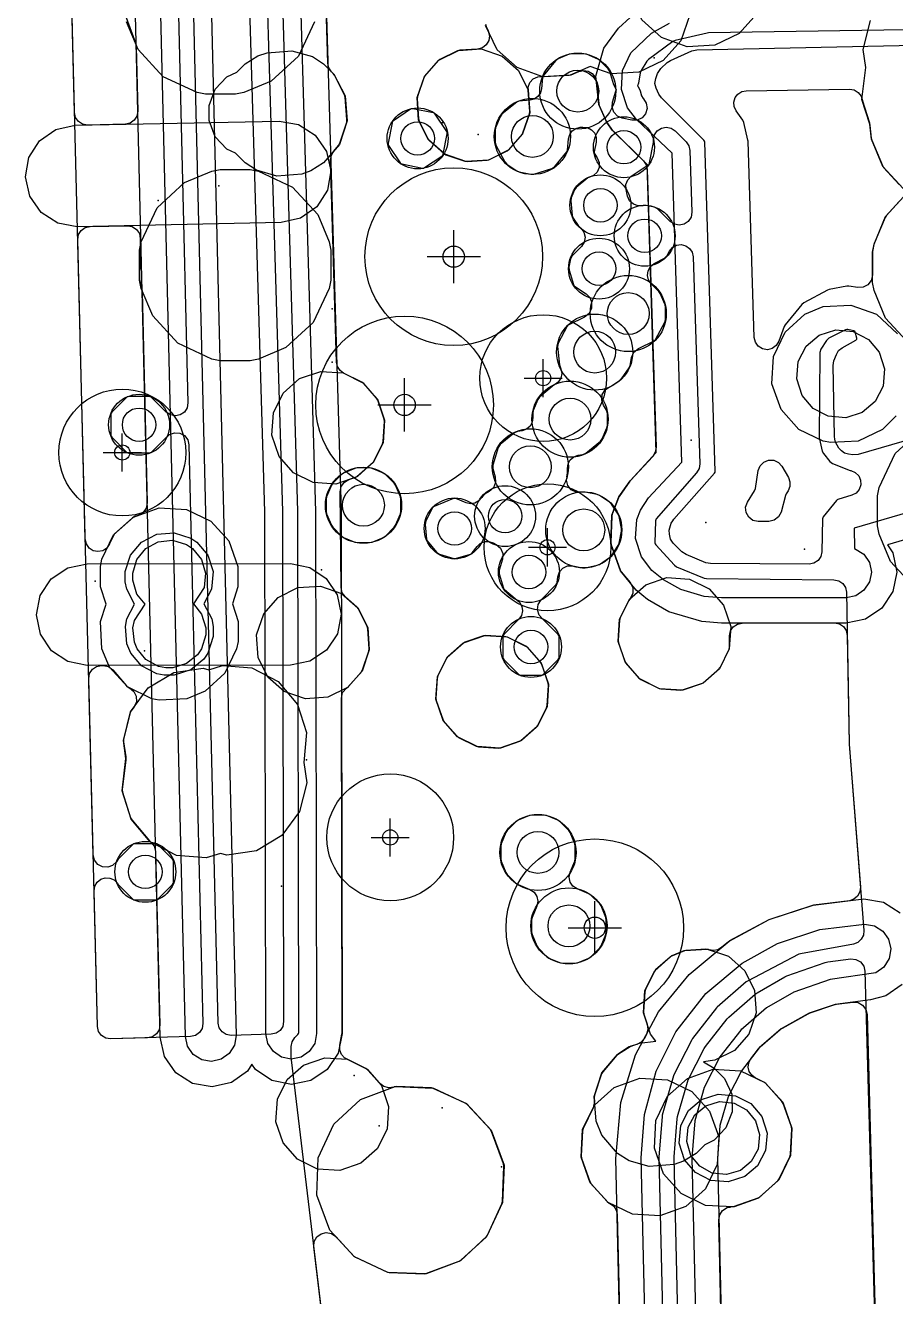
# Model space of a CAD drawing. Header units: metres. Extents: x 17722 to 17999, y 13535 to 15917.
# Drawn here: x 17815.9 to 17850.2, y 14293.2 to 14343.3 of the extents above; entities that cross this region are included whole.
import ezdxf

# ---------------------------------------------------------------- set-up
doc = ezdxf.new("R2010")
doc.units = ezdxf.units.M
for name, color, linetype in [('AI_GREENING_ALLOWED_ZONE', 4, 'Continuous'), ('AI_GREENING_EXCLUSIONS', 1, 'Continuous'), ('AI_GREENING_LAWN', 82, 'Continuous'), ('AI_GREENING_REJECTED', 6, 'Continuous'), ('AI_GREENING_SHRUBS', 92, 'Continuous'), ('AI_GREENING_TREES', 3, 'Continuous')]:
    doc.layers.add(name, color=color, linetype=linetype)

# ---------------------------------------------------------------- blocks, each defined once
blk = doc.blocks.new('AI_TREE')
for p, q in [((0, -0.3), (0, 0.3)), ((-0.3, 0), (0.3, 0))]:
    blk.add_line(p, q)
for radius in [1, 0.12]:
    blk.add_circle((0, 0), radius)
blk = doc.blocks.new('AI_SHRUB')
for radius in [1, 0.55]:
    blk.add_circle((0, 0), radius)

msp = doc.modelspace()

# ---------------------------------------------------------------- linework, layer by layer
at = {"layer": 'AI_GREENING_ALLOWED_ZONE'}
for points in [[(17819.88, 14343.744), (17820.281, 14342.634), (17820.311, 14342.477), (17820.372, 14339.944), (17820.338, 14339.751), (17820.233, 14339.586), (17820.073, 14339.474), (17819.883, 14339.432), (17818.392, 14339.4), (17818.201, 14339.434), (17818.037, 14339.538), (17817.925, 14339.698), (17817.882, 14339.888), (17817.723, 14346.223)], [(17829.032, 14280.89), (17827.311, 14295.195), (17827.311, 14295.195), (17827.33, 14295.402), (17827.431, 14295.584), (17827.598, 14295.709), (17827.801, 14295.755), (17828.005, 14295.715), (17828.175, 14295.595), (17828.876, 14294.837), (17828.953, 14294.781), (17830.186, 14294.208), (17830.28, 14294.185), (17831.661, 14294.13), (17831.757, 14294.146), (17833.04, 14294.623), (17833.122, 14294.674), (17834.099, 14295.578), (17834.155, 14295.656), (17834.727, 14296.888), (17834.75, 14296.983), (17834.805, 14298.363), (17834.79, 14298.459), (17834.312, 14299.742), (17834.262, 14299.824), (17833.357, 14300.801), (17833.28, 14300.857), (17832.047, 14301.43), (17831.953, 14301.453), (17830.573, 14301.508), (17830.476, 14301.492), (17830.459, 14301.486), (17830.262, 14301.455), (17830.068, 14301.504), (17829.909, 14301.624), (17829.44, 14302.158), (17829.364, 14302.216), (17828.628, 14302.582), (17828.629, 14302.585), (17828.523, 14302.636), (17828.397, 14302.773), (17828.33, 14302.947), (17828.331, 14303.134), (17828.417, 14303.572), (17828.422, 14303.62), (17828.397, 14316.81), (17828.448, 14317.031), (17828.593, 14317.207), (17828.676, 14317.272), (17829.177, 14317.842), (17829.226, 14317.925), (17829.479, 14318.665), (17829.492, 14318.762), (17829.44, 14319.548), (17829.414, 14319.642), (17829.071, 14320.333), (17829.012, 14320.41), (17828.56, 14320.802), (17828.434, 14320.97), (17828.387, 14321.175), (17828.353, 14324.948), (17828.394, 14325.151), (17828.514, 14325.32), (17828.691, 14325.426), (17828.964, 14325.519), (17829.047, 14325.568), (17829.617, 14326.069), (17829.676, 14326.145), (17830.019, 14326.837), (17830.045, 14326.931), (17830.097, 14327.717), (17830.084, 14327.814), (17829.831, 14328.554), (17829.782, 14328.637), (17829.281, 14329.207), (17829.205, 14329.266), (17828.487, 14329.622), (17828.344, 14329.729), (17828.247, 14329.88), (17828.21, 14330.055), (17827.974, 14338.031), (17828.003, 14338.212), (17828.094, 14338.371), (17828.285, 14338.594), (17828.333, 14338.678), (17828.607, 14339.515), (17828.618, 14339.611), (17828.548, 14340.496), (17828.521, 14340.589), (17828.121, 14341.37), (17828.075, 14341.432), (17828.008, 14341.499), (17827.903, 14341.655), (17827.862, 14341.838), (17827.81, 14343.593)], [(17834.076, 14343.376), (17834.1, 14343.282), (17834.183, 14343.108), (17834.232, 14342.92), (17834.206, 14342.728), (17834.108, 14342.561), (17833.954, 14342.443), (17833.766, 14342.392), (17833.064, 14342.346), (17832.97, 14342.32), (17832.278, 14341.977), (17832.202, 14341.918), (17831.701, 14341.348), (17831.652, 14341.265), (17831.399, 14340.525), (17831.386, 14340.428), (17831.438, 14339.642), (17831.464, 14339.548), (17831.807, 14338.856), (17831.866, 14338.78), (17832.436, 14338.279), (17832.519, 14338.23), (17833.259, 14337.977), (17833.356, 14337.964), (17834.142, 14338.016), (17834.236, 14338.042), (17834.928, 14338.385), (17835.004, 14338.444), (17835.505, 14339.014), (17835.554, 14339.097), (17835.807, 14339.837), (17835.82, 14339.934), (17835.764, 14340.77), (17835.771, 14340.77), (17835.763, 14340.885), (17835.827, 14341.071), (17835.957, 14341.218), (17836.134, 14341.303), (17836.331, 14341.314), (17836.384, 14341.306), (17837.373, 14341.36), (17837.459, 14341.381), (17837.754, 14341.51), (17837.936, 14341.552), (17838.121, 14341.523), (17838.283, 14341.429), (17838.398, 14341.282), (17838.452, 14341.103), (17838.541, 14340.246), (17838.561, 14340.17), (17838.851, 14339.526), (17838.875, 14339.484), (17839.074, 14339.203), (17839.103, 14339.17), (17840.306, 14337.983), (17840.413, 14337.828), (17840.455, 14337.643), (17840.801, 14326.7), (17840.769, 14326.508), (17840.667, 14326.343), (17839.786, 14325.397), (17839.763, 14325.369), (17839.349, 14324.767), (17839.321, 14324.714), (17839.074, 14324.06), (17839.058, 14323.983), (17839.015, 14322.948), (17839.029, 14322.855), (17839.379, 14321.868), (17839.424, 14321.79), (17839.775, 14321.377), (17839.878, 14321.177), (17839.884, 14320.952), (17839.791, 14320.748), (17839.729, 14320.668), (17839.386, 14319.976), (17839.36, 14319.882), (17839.308, 14319.096), (17839.321, 14318.999), (17839.574, 14318.259), (17839.623, 14318.176), (17840.124, 14317.606), (17840.2, 14317.547), (17840.892, 14317.204), (17840.986, 14317.178), (17841.772, 14317.126), (17841.869, 14317.139), (17842.609, 14317.392), (17842.692, 14317.441), (17843.262, 14317.942), (17843.321, 14318.018), (17843.662, 14318.704), (17843.687, 14318.81), (17843.695, 14319.274), (17843.735, 14319.463), (17843.843, 14319.622), (17844.004, 14319.728), (17844.193, 14319.766), (17847.833, 14319.779), (17848.023, 14319.742), (17848.185, 14319.636), (17848.294, 14319.477), (17848.335, 14319.288), (17848.408, 14315.014), (17848.409, 14314.998), (17848.852, 14309.369), (17848.831, 14309.181), (17848.742, 14309.014), (17848.596, 14308.892), (17848.416, 14308.833), (17847.009, 14308.657), (17846.963, 14308.646), (17845.283, 14308.096), (17845.242, 14308.079), (17843.697, 14307.244), (17843.657, 14307.217), (17843.377, 14306.986), (17843.231, 14306.901), (17843.064, 14306.871), (17842.897, 14306.898), (17842.864, 14306.909), (17842.767, 14306.922), (17841.972, 14306.869), (17841.893, 14306.85), (17841.427, 14306.656), (17841.359, 14306.613), (17840.783, 14306.106), (17840.724, 14306.03), (17840.381, 14305.338), (17840.355, 14305.244), (17840.303, 14304.458), (17840.316, 14304.361), (17840.452, 14303.962), (17840.478, 14303.76), (17840.42, 14303.564), (17840.337, 14303.409), (17840.214, 14303.259), (17840.043, 14303.167), (17839.805, 14303.094), (17839.744, 14303.067), (17839.314, 14302.795), (17839.258, 14302.747), (17838.695, 14302.089), (17838.648, 14302.005), (17838.374, 14301.168), (17838.362, 14301.071), (17838.374, 14300.925), (17838.324, 14300.665), (17837.928, 14299.858), (17837.903, 14299.762), (17837.849, 14298.779), (17837.863, 14298.682), (17838.191, 14297.761), (17838.24, 14297.679), (17838.876, 14296.973), (17838.953, 14296.915), (17838.982, 14296.901), (17839.129, 14296.793), (17839.228, 14296.64), (17839.265, 14296.462), (17839.484, 14287.07)], [(17850.382, 14336.386), (17849.873, 14335.824), (17849.828, 14335.753), (17849.4, 14334.732), (17849.386, 14334.685), (17849.331, 14334.411), (17849.326, 14334.362), (17849.326, 14333.487), (17849.28, 14333.277), (17849.151, 14333.107), (17848.962, 14333.006), (17848.748, 14332.993), (17848.398, 14333.048), (17848.313, 14333.046), (17847.624, 14332.916), (17847.552, 14332.89), (17846.62, 14332.387), (17846.547, 14332.327), (17845.886, 14331.53), (17845.843, 14331.455), (17845.638, 14330.878), (17845.537, 14330.71), (17845.379, 14330.593), (17845.188, 14330.546), (17844.994, 14330.576), (17844.826, 14330.679), (17844.712, 14330.838), (17844.667, 14331.03), (17844.424, 14338.757), (17844.418, 14338.806), (17844.255, 14339.505), (17844.216, 14339.592), (17843.953, 14339.962), (17843.953, 14339.962), (17843.877, 14340.126), (17843.864, 14340.305), (17843.915, 14340.478), (17844.024, 14340.621), (17844.176, 14340.717), (17844.353, 14340.752), (17848.424, 14340.814), (17848.607, 14340.783), (17848.766, 14340.687), (17848.879, 14340.539), (17848.93, 14340.361), (17848.931, 14340.35), (17849.206, 14339.482), (17849.226, 14339.386), (17849.282, 14338.878), (17849.3, 14338.809), (17849.723, 14337.799), (17849.769, 14337.727), (17850.38, 14337.06)], [(17843.354, 14292.691), (17843.271, 14296.258), (17843.308, 14296.459), (17843.423, 14296.628), (17843.596, 14296.738), (17843.739, 14296.76), (17843.739, 14296.76), (17843.739, 14296.762), (17843.885, 14296.783), (17844.806, 14297.111), (17844.888, 14297.16), (17845.594, 14297.796), (17845.652, 14297.873), (17846.072, 14298.745), (17846.096, 14298.839), (17846.15, 14299.823), (17846.136, 14299.92), (17845.808, 14300.841), (17845.759, 14300.923), (17845.123, 14301.629), (17845.046, 14301.687), (17844.711, 14301.848), (17844.568, 14301.952), (17844.47, 14302.1), (17844.429, 14302.273), (17844.452, 14302.449), (17844.534, 14302.606), (17844.839, 14302.998), (17844.906, 14303.068), (17845.696, 14303.754), (17845.781, 14303.814), (17846.788, 14304.374), (17846.872, 14304.411), (17847.811, 14304.728), (17847.907, 14304.75), (17848.552, 14304.832), (17848.759, 14304.815), (17848.941, 14304.716), (17849.067, 14304.551), (17849.115, 14304.35), (17849.463, 14291.45)]]:
    msp.add_lwpolyline(points, dxfattribs=at)
for points in [[(17818.008, 14334.891), (17818.041, 14335.083), (17818.146, 14335.249), (17818.306, 14335.361), (17818.497, 14335.403), (17819.962, 14335.433), (17820.158, 14335.397), (17820.325, 14335.287), (17820.435, 14335.121), (17820.472, 14334.925), (17820.446, 14333.317), (17820.453, 14333.254), (17820.529, 14332.938), (17820.543, 14332.832), (17820.744, 14324.509), (17820.706, 14324.306), (17820.589, 14324.135), (17820.412, 14324.026), (17820.245, 14323.967), (17820.163, 14323.918), (17819.46, 14323.285), (17819.399, 14323.2), (17819.263, 14322.889), (17819.154, 14322.731), (17818.993, 14322.625), (17818.805, 14322.589), (17818.616, 14322.625), (17818.456, 14322.731), (17818.346, 14322.889), (17818.305, 14323.076), (17818.008, 14334.891)], [(17844.829, 14325.781), (17844.902, 14325.97), (17845.044, 14326.115), (17845.232, 14326.191), (17845.434, 14326.186), (17845.618, 14326.102), (17845.754, 14325.951), (17846.016, 14325.503), (17846.077, 14325.333), (17846.074, 14325.153), (17846.008, 14324.985), (17845.931, 14324.862), (17845.901, 14324.795), (17845.725, 14324.144), (17845.626, 14323.954), (17845.456, 14323.822), (17845.246, 14323.775), (17844.827, 14323.772), (17844.619, 14323.815), (17844.449, 14323.941), (17844.345, 14324.125), (17844.327, 14324.336), (17844.398, 14324.536), (17844.678, 14324.985), (17844.712, 14325.075), (17844.829, 14325.781)], [(17833.709, 14314.926), (17833.803, 14314.9), (17834.589, 14314.848), (17834.686, 14314.861), (17835.426, 14315.114), (17835.509, 14315.163), (17836.079, 14315.664), (17836.138, 14315.74), (17836.481, 14316.432), (17836.507, 14316.526), (17836.559, 14317.312), (17836.546, 14317.409), (17836.293, 14318.149), (17836.244, 14318.232), (17835.743, 14318.802), (17835.667, 14318.861), (17834.975, 14319.204), (17834.881, 14319.23), (17834.095, 14319.282), (17833.998, 14319.269), (17833.258, 14319.016), (17833.175, 14318.967), (17832.605, 14318.466), (17832.546, 14318.39), (17832.203, 14317.698), (17832.177, 14317.604), (17832.125, 14316.818), (17832.138, 14316.721), (17832.391, 14315.981), (17832.44, 14315.898), (17832.941, 14315.328), (17833.017, 14315.269), (17833.709, 14314.926)], [(17819.302, 14303.384), (17819.109, 14303.417), (17818.944, 14303.521), (17818.831, 14303.681), (17818.788, 14303.872), (17818.443, 14317.59), (17818.477, 14317.785), (17818.584, 14317.951), (17818.748, 14318.063), (17818.942, 14318.103), (17819.007, 14318.103), (17819.216, 14318.057), (17819.387, 14317.929), (17819.933, 14317.295), (17820.013, 14317.233), (17820.047, 14317.217), (17820.218, 14317.081), (17820.315, 14316.886), (17820.32, 14316.668), (17820.231, 14316.468), (17820.119, 14316.317), (17820.078, 14316.23), (17819.817, 14315.19), (17819.812, 14315.094), (17819.899, 14314.504), (17819.901, 14314.37), (17819.761, 14313.22), (17819.77, 14313.115), (17820.093, 14312.097), (17820.139, 14312.013), (17820.83, 14311.192), (17820.889, 14311.145), (17821.024, 14310.977), (17821.076, 14310.767), (17821.243, 14303.939), (17821.21, 14303.747), (17821.106, 14303.583), (17820.947, 14303.47), (17820.757, 14303.427), (17819.302, 14303.384)]]:
    msp.add_lwpolyline(points, close=True, dxfattribs=at)
at = {"layer": 'AI_GREENING_EXCLUSIONS'}
for points in [[(17826.302, 14394.679), (17828.383, 14324.175), (17828.422, 14303.596), (17828.271, 14302.83), (17827.839, 14302.18), (17827.191, 14301.746), (17826.426, 14301.592), (17825.66, 14301.743), (17825.01, 14302.175), (17824.869, 14302.386), (17824.7, 14302.12), (17824.062, 14301.671), (17823.3, 14301.5), (17822.532, 14301.634), (17821.872, 14302.052), (17821.423, 14302.69), (17821.253, 14303.451), (17820.149, 14349.192)], [(17825.302, 14394.64), (17827.383, 14324.174), (17827.422, 14303.594), (17827.347, 14303.211), (17827.13, 14302.886), (17826.806, 14302.669), (17826.424, 14302.592), (17826.041, 14302.667), (17825.716, 14302.883), (17825.499, 14303.207), (17825.422, 14303.59), (17825.383, 14324.156), (17824.627, 14349.301)], [(17823.15, 14349.164), (17824.252, 14303.524), (17824.185, 14303.139), (17823.976, 14302.81), (17823.657, 14302.585), (17823.276, 14302.5), (17822.892, 14302.567), (17822.562, 14302.776), (17822.338, 14303.095), (17822.252, 14303.475), (17821.148, 14349.216)], [(17842.136, 14343.736), (17841.775, 14342.722), (17841.074, 14341.944), (17840.114, 14341.481), (17839.03, 14341.422), (17838.201, 14341.706), (17837.418, 14341.362), (17836.334, 14341.304), (17835.32, 14341.665), (17834.541, 14342.366), (17834.078, 14343.326)], [(17855.913, 14324.619), (17849.916, 14322.861), (17850.13, 14322.542), (17850.284, 14321.777), (17850.133, 14321.011), (17849.701, 14320.362), (17849.053, 14319.927), (17848.287, 14319.773), (17843.382, 14319.764), (17842.603, 14319.829), (17841.305, 14320.218), (17840.466, 14320.703), (17840.009, 14321.072), (17839.394, 14321.825), (17839.013, 14322.9), (17839.06, 14324.023), (17839.332, 14324.742), (17839.774, 14325.384), (17840.807, 14326.494), (17840.449, 14337.843), (17839.087, 14339.185), (17838.861, 14339.504), (17838.545, 14340.207), (17838.429, 14341.326), (17838.745, 14342.425), (17839.323, 14343.222), (17839.782, 14343.637)], [(17827.338, 14343.462), (17826.708, 14342.116), (17825.634, 14341.128), (17824.55, 14340.675), (17824.228, 14340.609), (17823.041, 14340.609), (17822.718, 14340.675), (17821.371, 14341.305), (17820.384, 14342.379), (17819.93, 14343.462)], [(17855.807, 14325.618), (17848.613, 14323.51), (17848.615, 14322.708), (17848.989, 14322.482), (17849.207, 14322.157), (17849.284, 14321.775), (17849.208, 14321.392), (17848.992, 14321.067), (17848.668, 14320.85), (17848.286, 14320.773), (17843.38, 14320.764), (17842.699, 14320.825), (17841.771, 14321.102), (17841.094, 14321.481), (17840.638, 14321.85), (17840.221, 14322.387), (17839.991, 14323.109), (17840.046, 14323.856), (17840.182, 14324.216), (17840.505, 14324.702), (17841.82, 14326.114), (17841.435, 14338.286), (17840.031, 14339.616), (17839.677, 14340.082), (17839.433, 14340.801), (17839.474, 14341.551), (17839.804, 14342.249), (17840.618, 14343.015), (17841.332, 14343.409)], [(17850.832, 14330.72), (17849.844, 14331.794), (17849.391, 14332.877), (17849.326, 14333.2), (17849.326, 14334.387), (17849.391, 14334.709), (17849.844, 14335.793), (17850.689, 14336.723), (17849.739, 14337.759), (17849.286, 14338.842), (17849.221, 14339.435), (17849.221, 14339.435), (17848.915, 14340.401), (17849.069, 14341.672), (17848.965, 14342.377), (17849.25, 14343.513)], [(17850.266, 14327.945), (17849.725, 14327.404), (17848.765, 14326.941), (17847.681, 14326.883), (17847.389, 14326.941), (17846.429, 14327.404), (17845.728, 14328.183), (17845.367, 14329.197), (17845.425, 14330.281), (17845.888, 14331.241), (17846.667, 14331.942), (17847.389, 14332.245), (17848.473, 14332.303), (17849.487, 14331.942), (17850.317, 14331.165)], [(17851.031, 14321.121), (17850.043, 14322.195), (17849.59, 14323.278), (17849.525, 14323.601), (17849.525, 14324.788), (17849.59, 14325.11), (17850.22, 14326.457), (17851.294, 14327.445)], [(17840.258, 14253.925), (17839.213, 14298.675), (17839.413, 14300.88), (17839.985, 14302.752), (17840.894, 14304.449), (17842.101, 14305.93), (17843.676, 14307.232), (17845.262, 14308.089), (17846.986, 14308.654), (17848.993, 14308.906), (17849.762, 14308.774), (17850.422, 14308.358)], [(17841.257, 14253.949), (17840.213, 14298.698), (17840.34, 14300.41), (17840.804, 14302.115), (17841.578, 14303.67), (17842.757, 14305.175), (17844.186, 14306.372), (17845.584, 14307.142), (17847.258, 14307.691), (17849.02, 14307.906), (17849.404, 14307.84), (17849.734, 14307.632), (17849.96, 14307.314), (17850.046, 14306.933), (17849.98, 14306.549), (17849.772, 14306.219), (17849.454, 14305.993), (17847.657, 14305.726), (17846.229, 14305.228), (17845.152, 14304.607), (17844.141, 14303.728), (17843.315, 14302.674), (17842.701, 14301.474), (17842.326, 14300.156), (17842.214, 14298.695), (17843.256, 14254.045)], [(17850.498, 14305.531), (17849.861, 14305.08), (17849.248, 14304.921), (17847.858, 14304.743), (17846.829, 14304.397), (17845.735, 14303.788), (17844.869, 14303.036), (17844.161, 14302.133), (17843.636, 14301.106), (17843.316, 14299.979), (17843.215, 14298.668), (17844.254, 14254.119)]]:
    msp.add_lwpolyline(points, dxfattribs=at)
for points in [[(17842.821, 14347.905), (17843.835, 14347.544), (17844.614, 14346.843), (17845.077, 14345.883), (17845.135, 14344.799), (17844.774, 14343.785), (17844.073, 14343.006), (17843.113, 14342.543), (17842.029, 14342.485), (17841.015, 14342.846), (17840.236, 14343.547), (17839.773, 14344.507), (17839.715, 14345.591), (17840.076, 14346.605), (17840.777, 14347.384), (17841.737, 14347.847), (17842.821, 14347.905)], [(17825.105, 14342.123), (17825.466, 14342.25), (17826.449, 14342.329), (17827.253, 14342.097), (17827.698, 14341.81), (17828.103, 14341.404), (17828.544, 14340.545), (17828.622, 14339.562), (17828.317, 14338.631), (17827.698, 14337.908), (17827.199, 14337.594), (17826.838, 14337.467), (17825.855, 14337.388), (17825.051, 14337.62), (17824.606, 14337.908), (17824.221, 14338.293), (17823.887, 14338.453), (17823.428, 14338.938), (17823.182, 14339.577), (17823.182, 14340.171), (17823.428, 14340.81), (17823.887, 14341.294), (17824.273, 14341.476), (17824.606, 14341.81), (17825.105, 14342.123)], [(17834.733, 14342.116), (17835.377, 14341.55), (17835.764, 14340.77), (17835.823, 14339.884), (17835.538, 14339.051), (17834.972, 14338.407), (17834.192, 14338.02), (17833.306, 14337.961), (17832.473, 14338.246), (17831.829, 14338.812), (17831.442, 14339.592), (17831.383, 14340.478), (17831.668, 14341.311), (17832.234, 14341.955), (17833.014, 14342.342), (17833.9, 14342.401), (17834.733, 14342.116)], [(17817.904, 14339.392), (17825.94, 14339.555), (17826.709, 14339.418), (17827.366, 14338.998), (17827.813, 14338.358), (17827.981, 14337.596), (17827.844, 14336.828), (17827.424, 14336.17), (17826.784, 14335.724), (17826.022, 14335.556), (17817.985, 14335.393), (17817.217, 14335.529), (17816.56, 14335.95), (17816.113, 14336.59), (17815.945, 14337.352), (17816.082, 14338.12), (17816.502, 14338.777), (17817.142, 14339.224), (17817.904, 14339.392)], [(17824.808, 14337.648), (17825.13, 14337.583), (17826.477, 14336.952), (17827.465, 14335.878), (17827.918, 14334.795), (17827.983, 14334.472), (17827.983, 14333.285), (17827.918, 14332.962), (17827.287, 14331.616), (17826.214, 14330.628), (17825.13, 14330.175), (17824.808, 14330.11), (17823.62, 14330.11), (17823.298, 14330.175), (17821.951, 14330.805), (17820.963, 14331.879), (17820.51, 14332.962), (17820.445, 14333.285), (17820.445, 14334.472), (17820.51, 14334.795), (17821.141, 14336.141), (17822.215, 14337.129), (17823.298, 14337.583), (17823.62, 14337.648), (17824.808, 14337.648)], [(17846.718, 14330.682), (17847.226, 14331.113), (17847.879, 14331.323), (17848.567, 14331.264), (17849.166, 14330.952), (17849.597, 14330.444), (17849.807, 14329.791), (17849.748, 14329.103), (17849.436, 14328.504), (17848.928, 14328.073), (17848.275, 14327.863), (17847.587, 14327.922), (17846.988, 14328.234), (17846.557, 14328.742), (17846.347, 14329.395), (17846.406, 14330.083), (17846.718, 14330.682)], [(17829.249, 14329.244), (17829.815, 14328.6), (17830.1, 14327.767), (17830.041, 14326.881), (17829.654, 14326.101), (17829.01, 14325.535), (17828.177, 14325.25), (17827.291, 14325.309), (17826.511, 14325.696), (17825.945, 14326.34), (17825.66, 14327.173), (17825.719, 14328.059), (17826.106, 14328.839), (17826.75, 14329.405), (17827.583, 14329.69), (17828.469, 14329.631), (17829.249, 14329.244)], [(17818.957, 14322.289), (17819.42, 14323.249), (17820.199, 14323.95), (17821.213, 14324.311), (17822.297, 14324.253), (17823.257, 14323.79), (17823.958, 14323.011), (17824.319, 14321.997), (17824.319, 14321.205), (17824.1, 14320.53), (17824.325, 14319.84), (17824.325, 14319.048), (17824.266, 14318.756), (17823.803, 14317.796), (17823.025, 14317.095), (17822.303, 14316.793), (17821.219, 14316.734), (17820.927, 14316.793), (17819.966, 14317.256), (17819.265, 14318.034), (17818.963, 14318.756), (17818.904, 14319.84), (17819.124, 14320.516), (17818.899, 14321.205), (17818.899, 14321.997), (17818.957, 14322.289)], [(17819.879, 14321.799), (17820.089, 14322.452), (17820.52, 14322.96), (17821.119, 14323.272), (17821.807, 14323.331), (17822.46, 14323.121), (17822.698, 14322.96), (17823.129, 14322.452), (17823.339, 14321.799), (17823.28, 14321.111), (17822.979, 14320.527), (17823.286, 14319.934), (17823.345, 14319.642), (17823.345, 14319.246), (17823.135, 14318.593), (17822.974, 14318.355), (17822.466, 14317.924), (17821.813, 14317.714), (17821.417, 14317.714), (17821.125, 14317.773), (17820.525, 14318.085), (17820.095, 14318.593), (17819.944, 14318.954), (17819.885, 14319.642), (17819.944, 14319.934), (17820.245, 14320.518), (17819.938, 14321.111), (17819.879, 14321.403), (17819.879, 14321.799)], [(17820.173, 14321.74), (17820.338, 14322.284), (17820.687, 14322.712), (17821.179, 14322.978), (17821.748, 14323.037), (17822.292, 14322.872), (17822.531, 14322.712), (17822.88, 14322.284), (17823.045, 14321.74), (17822.986, 14321.171), (17822.566, 14320.525), (17822.886, 14320.127), (17823.051, 14319.583), (17823.051, 14319.306), (17822.886, 14318.761), (17822.726, 14318.522), (17822.298, 14318.173), (17821.753, 14318.008), (17821.476, 14318.008), (17821.184, 14318.067), (17820.693, 14318.333), (17820.343, 14318.761), (17820.238, 14319.014), (17820.179, 14319.583), (17820.238, 14319.875), (17820.658, 14320.52), (17820.338, 14320.918), (17820.173, 14321.462), (17820.173, 14321.74)], [(17826.387, 14322.117), (17827.153, 14321.966), (17827.803, 14321.533), (17828.237, 14320.885), (17828.391, 14320.12), (17828.24, 14319.355), (17827.808, 14318.705), (17827.16, 14318.27), (17826.395, 14318.117), (17818.383, 14318.102), (17817.618, 14318.252), (17816.968, 14318.685), (17816.533, 14319.333), (17816.38, 14320.098), (17816.53, 14320.864), (17816.963, 14321.513), (17817.611, 14321.948), (17818.376, 14322.102), (17826.387, 14322.117)], [(17842.894, 14321.117), (17843.46, 14320.473), (17843.745, 14319.64), (17843.686, 14318.754), (17843.299, 14317.974), (17842.655, 14317.408), (17841.822, 14317.123), (17840.936, 14317.182), (17840.156, 14317.569), (17839.59, 14318.213), (17839.305, 14319.046), (17839.364, 14319.932), (17839.751, 14320.712), (17840.395, 14321.278), (17841.228, 14321.563), (17842.114, 14321.504), (17842.894, 14321.117)], [(17828.405, 14320.944), (17829.049, 14320.378), (17829.436, 14319.598), (17829.495, 14318.712), (17829.21, 14317.879), (17828.644, 14317.235), (17827.864, 14316.848), (17826.978, 14316.789), (17826.145, 14317.074), (17825.501, 14317.64), (17825.114, 14318.42), (17825.055, 14319.306), (17825.34, 14320.139), (17825.906, 14320.783), (17826.686, 14321.17), (17827.572, 14321.229), (17828.405, 14320.944)], [(17835.711, 14318.839), (17836.277, 14318.195), (17836.562, 14317.362), (17836.503, 14316.476), (17836.116, 14315.696), (17835.472, 14315.13), (17834.639, 14314.845), (17833.753, 14314.904), (17832.973, 14315.291), (17832.407, 14315.935), (17832.122, 14316.768), (17832.181, 14317.654), (17832.568, 14318.434), (17833.212, 14319), (17834.045, 14319.285), (17834.931, 14319.226), (17835.711, 14318.839)], [(17826.051, 14311.403), (17825.046, 14310.802), (17823.888, 14310.631), (17823.633, 14310.695), (17823.067, 14310.515), (17821.9, 14310.616), (17820.861, 14311.155), (17820.108, 14312.05), (17819.754, 14313.166), (17819.909, 14314.437), (17819.805, 14315.143), (17820.09, 14316.278), (17820.788, 14317.218), (17821.792, 14317.819), (17822.95, 14317.99), (17823.169, 14317.935), (17823.707, 14318.105), (17824.873, 14318.005), (17825.912, 14317.466), (17826.666, 14316.57), (17827.019, 14315.454), (17826.915, 14314.281), (17827.034, 14313.478), (17826.749, 14312.343), (17826.051, 14311.403)], [(17839.283, 14302.775), (17839.773, 14303.085), (17840.142, 14303.216), (17840.788, 14303.294), (17840.585, 14303.575), (17840.3, 14304.408), (17840.359, 14305.294), (17840.746, 14306.074), (17841.39, 14306.64), (17841.931, 14306.866), (17842.817, 14306.925), (17843.65, 14306.64), (17844.294, 14306.074), (17844.681, 14305.294), (17844.74, 14304.408), (17844.455, 14303.575), (17843.889, 14302.931), (17843.109, 14302.544), (17842.664, 14302.485), (17843.094, 14302.235), (17843.499, 14301.829), (17843.779, 14301.208), (17843.799, 14300.517), (17843.552, 14299.878), (17843.094, 14299.394), (17842.716, 14299.215), (17842.374, 14298.873), (17841.884, 14298.564), (17841.514, 14298.432), (17840.532, 14298.354), (17839.736, 14298.581), (17839.283, 14298.873), (17838.663, 14299.596), (17838.437, 14300.138), (17838.358, 14301.121), (17838.663, 14302.052), (17839.283, 14302.775)], [(17829.974, 14301.551), (17830.259, 14300.717), (17830.2, 14299.832), (17829.813, 14299.051), (17829.169, 14298.486), (17828.336, 14298.2), (17827.45, 14298.259), (17826.67, 14298.646), (17826.104, 14299.29), (17825.818, 14300.123), (17825.877, 14301.009), (17826.265, 14301.789), (17826.908, 14302.355), (17827.742, 14302.641), (17828.628, 14302.582), (17829.408, 14302.194), (17829.974, 14301.551)], [(17844.13, 14302.129), (17845.09, 14301.666), (17845.791, 14300.887), (17846.152, 14299.873), (17846.094, 14298.789), (17845.631, 14297.829), (17844.852, 14297.128), (17843.838, 14296.767), (17842.754, 14296.825), (17841.794, 14297.288), (17841.093, 14298.067), (17840.732, 14299.081), (17840.79, 14300.165), (17841.253, 14301.125), (17842.032, 14301.826), (17843.046, 14302.187), (17844.13, 14302.129)], [(17834.807, 14298.413), (17834.748, 14296.933), (17834.134, 14295.612), (17833.086, 14294.64), (17831.71, 14294.128), (17830.231, 14294.187), (17828.909, 14294.801), (17827.938, 14295.85), (17827.426, 14297.225), (17827.485, 14298.705), (17828.099, 14300.026), (17829.148, 14300.998), (17830.523, 14301.51), (17832.002, 14301.451), (17833.324, 14300.837), (17834.295, 14299.788), (17834.807, 14298.413)], [(17839.147, 14301.474), (17840.161, 14301.835), (17841.245, 14301.777), (17842.205, 14301.314), (17842.906, 14300.535), (17843.267, 14299.521), (17843.209, 14298.437), (17842.746, 14297.477), (17841.967, 14296.776), (17840.953, 14296.415), (17839.869, 14296.473), (17838.909, 14296.936), (17838.208, 14297.715), (17837.847, 14298.729), (17837.905, 14299.813), (17838.368, 14300.773), (17839.147, 14301.474)], [(17844.531, 14300.836), (17844.962, 14300.328), (17845.172, 14299.675), (17845.113, 14298.987), (17844.801, 14298.388), (17844.293, 14297.957), (17843.64, 14297.747), (17842.952, 14297.806), (17842.353, 14298.118), (17841.922, 14298.626), (17841.712, 14299.279), (17841.771, 14299.967), (17842.083, 14300.566), (17842.591, 14300.997), (17843.244, 14301.207), (17843.932, 14301.148), (17844.531, 14300.836)], [(17844.364, 14300.588), (17844.713, 14300.16), (17844.878, 14299.616), (17844.819, 14299.047), (17844.553, 14298.555), (17844.125, 14298.206), (17843.581, 14298.041), (17843.012, 14298.1), (17842.52, 14298.366), (17842.171, 14298.794), (17842.006, 14299.338), (17842.065, 14299.907), (17842.331, 14300.399), (17842.759, 14300.748), (17843.303, 14300.913), (17843.872, 14300.854), (17844.364, 14300.588)]]:
    msp.add_lwpolyline(points, close=True, dxfattribs=at)
at = {"layer": 'AI_GREENING_LAWN'}
for points in [[(17830.534, 14268.403), (17826.425, 14302.565), (17826.421, 14302.625), (17826.422, 14303.085), (17826.46, 14303.276), (17826.568, 14303.438), (17826.687, 14303.558), (17826.713, 14303.596), (17826.722, 14303.642), (17826.683, 14324.177), (17826.683, 14324.184), (17824.603, 14394.612)], [(17821.85, 14349.214), (17822.351, 14328.449), (17822.316, 14328.255), (17822.21, 14328.089), (17822.048, 14327.977), (17821.855, 14327.937), (17821.661, 14327.974), (17821.497, 14328.083), (17820.919, 14328.662), (17820.88, 14328.688), (17820.834, 14328.697), (17820.015, 14328.697), (17819.969, 14328.688), (17819.93, 14328.662), (17819.351, 14328.082), (17819.325, 14328.043), (17819.316, 14327.998), (17819.316, 14327.178), (17819.325, 14327.133), (17819.351, 14327.094), (17819.93, 14326.514), (17819.969, 14326.488), (17820.015, 14326.479), (17820.834, 14326.479), (17820.88, 14326.488), (17820.919, 14326.514), (17821.533, 14327.129), (17821.54, 14327.122), (17821.625, 14327.205), (17821.821, 14327.276), (17822.03, 14327.261), (17822.214, 14327.162), (17822.342, 14326.997), (17822.391, 14326.793), (17822.94, 14303.988), (17822.907, 14303.797), (17822.803, 14303.632), (17822.645, 14303.52), (17822.455, 14303.476), (17819.302, 14303.384), (17819.109, 14303.417), (17818.944, 14303.521), (17818.831, 14303.681), (17818.788, 14303.872), (17818.653, 14309.227), (17818.682, 14309.408), (17818.774, 14309.566), (17818.917, 14309.681), (17819.092, 14309.736), (17819.274, 14309.725), (17819.441, 14309.649), (17819.569, 14309.518), (17819.597, 14309.475), (17820.177, 14308.895), (17820.215, 14308.87), (17820.261, 14308.861), (17821.081, 14308.861), (17821.126, 14308.87), (17821.165, 14308.895), (17821.745, 14309.475), (17821.77, 14309.514), (17821.779, 14309.559), (17821.779, 14310.379), (17821.77, 14310.425), (17821.745, 14310.463), (17821.165, 14311.043), (17821.126, 14311.069), (17821.081, 14311.078), (17820.261, 14311.078), (17820.215, 14311.069), (17820.177, 14311.043), (17819.597, 14310.463), (17819.533, 14310.368), (17819.383, 14310.222), (17819.187, 14310.151), (17818.978, 14310.165), (17818.794, 14310.264), (17818.667, 14310.43), (17818.618, 14310.633), (17817.114, 14370.429)], [(17825.321, 14349.509), (17826.083, 14324.174), (17826.083, 14324.16), (17826.121, 14304.07), (17826.085, 14303.881), (17825.98, 14303.721), (17825.823, 14303.611), (17825.636, 14303.569), (17824.054, 14303.523), (17823.861, 14303.556), (17823.696, 14303.66), (17823.583, 14303.82), (17823.54, 14304.011), (17822.45, 14349.167)], [(17852.362, 14343.173), (17842.866, 14343.029), (17842.814, 14343.023), (17841.549, 14342.731), (17841.459, 14342.69), (17840.5, 14341.988), (17840.435, 14341.918), (17840.207, 14341.546), (17840.173, 14341.453), (17840.112, 14341.051), (17840.072, 14340.938), (17840.094, 14340.919), (17840.179, 14340.744), (17840.231, 14340.551), (17840.294, 14340.441), (17840.299, 14340.435), (17840.413, 14340.257), (17840.444, 14340.049), (17840.385, 14339.846), (17840.249, 14339.686), (17840.058, 14339.596), (17839.847, 14339.592), (17839.464, 14339.668), (17839.274, 14339.75), (17839.133, 14339.902), (17839.065, 14340.098), (17839.083, 14340.304), (17839.214, 14340.735), (17839.217, 14340.734), (17839.241, 14340.801), (17839.229, 14340.811), (17839.139, 14340.981), (17838.979, 14341.509), (17838.917, 14341.612), (17838.582, 14341.948), (17838.502, 14342.001), (17838.052, 14342.187), (17837.957, 14342.206), (17837.47, 14342.206), (17837.376, 14342.187), (17836.937, 14342.006), (17836.841, 14341.935), (17836.352, 14341.338), (17836.333, 14341.307), (17836.325, 14341.272), (17836.288, 14340.832), (17836.243, 14340.663), (17836.143, 14340.52), (17836, 14340.42), (17835.831, 14340.375), (17835.388, 14340.338), (17835.353, 14340.33), (17835.321, 14340.311), (17834.725, 14339.822), (17834.654, 14339.726), (17834.472, 14339.288), (17834.454, 14339.193), (17834.454, 14338.718), (17834.483, 14338.602), (17834.835, 14337.943), (17834.915, 14337.855), (17835.31, 14337.591), (17835.399, 14337.554), (17835.864, 14337.461), (17835.984, 14337.467), (17836.687, 14337.681), (17836.805, 14337.76), (17837.287, 14338.346), (17837.305, 14338.378), (17837.314, 14338.413), (17837.351, 14338.853), (17837.395, 14339.022), (17837.496, 14339.165), (17837.639, 14339.265), (17837.808, 14339.31), (17837.91, 14339.318), (17838.093, 14339.299), (17838.257, 14339.216), (17838.38, 14339.078), (17838.444, 14338.906), (17838.442, 14338.722), (17838.366, 14338.339), (17838.366, 14338.292), (17838.383, 14338.249), (17838.478, 14338.107), (17838.554, 14337.925), (17838.552, 14337.727), (17838.474, 14337.546), (17838.332, 14337.408), (17838.151, 14337.338), (17838.114, 14337.317), (17837.656, 14336.941), (17837.585, 14336.845), (17837.453, 14336.527), (17837.435, 14336.408), (17837.492, 14335.838), (17837.532, 14335.725), (17837.724, 14335.438), (17837.838, 14335.335), (17837.957, 14335.172), (17838.002, 14334.976), (17837.966, 14334.778), (17837.856, 14334.611), (17837.495, 14334.25), (17837.428, 14334.124), (17837.363, 14333.798), (17837.369, 14333.679), (17837.541, 14333.113), (17837.559, 14333.076), (17837.589, 14333.047), (17838.047, 14332.744), (17838.185, 14332.607), (17838.26, 14332.428), (17838.261, 14332.234), (17838.252, 14332.183), (17838.157, 14331.971), (17837.976, 14331.825), (17837.356, 14331.529), (17837.325, 14331.507), (17837.302, 14331.477), (17836.945, 14330.809), (17836.917, 14330.67), (17836.989, 14329.945), (17837.048, 14329.792), (17837.082, 14329.609), (17837.046, 14329.425), (17836.946, 14329.268), (17836.794, 14329.159), (17836.786, 14329.155), (17836.209, 14328.681), (17836.138, 14328.585), (17835.958, 14328.152), (17835.94, 14328.047), (17835.948, 14327.869), (17835.922, 14327.688), (17835.834, 14327.528), (17835.693, 14327.411), (17835.521, 14327.352), (17835.338, 14327.325), (17835.218, 14327.272), (17834.655, 14326.81), (17834.576, 14326.692), (17834.366, 14325.999), (17834.365, 14325.86), (17834.459, 14325.532), (17834.471, 14325.31), (17834.386, 14325.104), (17834.221, 14324.956), (17834.059, 14324.867), (17833.967, 14324.778), (17833.933, 14324.721), (17833.817, 14324.587), (17833.661, 14324.502), (17833.485, 14324.477), (17833.312, 14324.515), (17832.908, 14324.682), (17832.863, 14324.691), (17832.817, 14324.682), (17832.054, 14324.366), (17832.019, 14324.344), (17831.994, 14324.312), (17831.721, 14323.801), (17831.693, 14323.661), (17831.75, 14323.078), (17831.759, 14323.044), (17831.777, 14323.013), (17832.149, 14322.561), (17832.267, 14322.482), (17832.827, 14322.312), (17832.863, 14322.306), (17832.898, 14322.312), (17833.491, 14322.492), (17833.526, 14322.509), (17833.553, 14322.535), (17833.744, 14322.792), (17833.873, 14322.913), (17834.036, 14322.982), (17834.213, 14322.989), (17834.381, 14322.935), (17834.499, 14322.872), (17834.67, 14322.722), (17834.757, 14322.512), (17834.742, 14322.286), (17834.611, 14321.854), (17834.611, 14321.712), (17834.781, 14321.152), (17834.796, 14321.119), (17834.82, 14321.093), (17835.33, 14320.674), (17835.328, 14320.672), (17835.423, 14320.591), (17835.512, 14320.431), (17835.536, 14320.25), (17835.494, 14320.072), (17835.39, 14319.921), (17834.796, 14319.326), (17834.77, 14319.287), (17834.761, 14319.242), (17834.761, 14318.422), (17834.77, 14318.376), (17834.796, 14318.338), (17835.376, 14317.758), (17835.414, 14317.732), (17835.46, 14317.723), (17836.28, 14317.723), (17836.325, 14317.732), (17836.364, 14317.758), (17836.944, 14318.338), (17836.969, 14318.376), (17836.978, 14318.422), (17836.978, 14319.242), (17836.969, 14319.287), (17836.944, 14319.326), (17836.364, 14319.906), (17836.341, 14319.921), (17836.19, 14320.08), (17836.121, 14320.288), (17836.148, 14320.505), (17836.265, 14320.691), (17836.868, 14321.293), (17836.891, 14321.327), (17836.902, 14321.367), (17836.924, 14321.589), (17836.987, 14321.786), (17837.124, 14321.941), (17837.312, 14322.028), (17837.519, 14322.03), (17837.902, 14321.954), (17837.999, 14321.954), (17838.476, 14322.049), (17838.565, 14322.086), (17838.97, 14322.356), (17839.039, 14322.425), (17839.309, 14322.829), (17839.346, 14322.919), (17839.441, 14323.396), (17839.441, 14323.493), (17839.346, 14323.97), (17839.309, 14324.059), (17839.039, 14324.464), (17838.97, 14324.532), (17838.565, 14324.803), (17838.476, 14324.84), (17837.999, 14324.935), (17837.902, 14324.935), (17837.864, 14324.927), (17837.649, 14324.931), (17837.457, 14325.025), (17837.321, 14325.19), (17837.267, 14325.398), (17837.29, 14325.531), (17837.285, 14325.532), (17837.313, 14325.692), (17837.306, 14325.87), (17837.331, 14326.051), (17837.42, 14326.21), (17837.56, 14326.327), (17837.733, 14326.386), (17837.915, 14326.413), (17838.035, 14326.466), (17838.608, 14326.936), (17838.679, 14327.032), (17838.861, 14327.471), (17838.88, 14327.565), (17838.88, 14328.033), (17838.845, 14328.16), (17838.725, 14328.359), (17838.656, 14328.562), (17838.679, 14328.774), (17838.788, 14328.958), (17838.963, 14329.08), (17838.997, 14329.093), (17839.401, 14329.363), (17839.469, 14329.432), (17839.738, 14329.835), (17839.776, 14329.928), (17839.832, 14330.236), (17839.927, 14330.451), (17840.108, 14330.598), (17840.726, 14330.893), (17840.757, 14330.915), (17840.78, 14330.945), (17841.143, 14331.624), (17841.172, 14331.74), (17841.172, 14332.214), (17841.153, 14332.309), (17840.967, 14332.758), (17840.913, 14332.839), (17840.61, 14333.142), (17840.506, 14333.295), (17840.464, 14333.476), (17840.491, 14333.659), (17840.584, 14333.82), (17840.728, 14333.936), (17841.132, 14334.152), (17841.232, 14334.253), (17841.324, 14334.424), (17841.441, 14334.569), (17841.602, 14334.661), (17841.786, 14334.688), (17841.967, 14334.645), (17842.12, 14334.54), (17842.224, 14334.385), (17842.265, 14334.204), (17842.522, 14326.045), (17842.493, 14325.86), (17842.399, 14325.699), (17840.806, 14323.88), (17840.784, 14323.844), (17840.776, 14323.804), (17840.756, 14322.935), (17840.763, 14322.89), (17840.787, 14322.851), (17841.521, 14322.048), (17841.61, 14321.987), (17842.693, 14321.544), (17842.784, 14321.525), (17847.811, 14321.478), (17847.999, 14321.44), (17848.158, 14321.333), (17848.266, 14321.175), (17848.306, 14320.987), (17848.408, 14315.014), (17848.409, 14314.998), (17848.988, 14307.656), (17848.968, 14307.474), (17848.885, 14307.312), (17848.75, 14307.19), (17848.579, 14307.125), (17846.492, 14306.743), (17846.422, 14306.719), (17844.398, 14305.665), (17844.35, 14305.632), (17843.213, 14304.643), (17843.181, 14304.608), (17842.23, 14303.396), (17842.205, 14303.355), (17841.498, 14301.974), (17841.48, 14301.928), (17841.045, 14300.38), (17841.036, 14300.331), (17840.914, 14298.727), (17840.913, 14298.702), (17841.17, 14287.681)], [(17854.921, 14328.207), (17848.765, 14326.414), (17848.556, 14326.399), (17848.387, 14326.423), (17848.232, 14326.471), (17848.101, 14326.566), (17848.004, 14326.664), (17847.872, 14326.902), (17847.844, 14327.022), (17847.831, 14327.126), (17847.779, 14329.919), (17847.81, 14330.103), (17847.907, 14330.362), (17847.995, 14330.512), (17848.13, 14330.623), (17848.67, 14330.926), (17848.706, 14330.958), (17848.705, 14331.005), (17848.65, 14331.231), (17848.633, 14331.27), (17848.594, 14331.287), (17848.351, 14331.341), (17848.311, 14331.343), (17848.271, 14331.331), (17847.611, 14330.999), (17847.514, 14330.911), (17847.294, 14330.564), (17847.256, 14330.435), (17847.233, 14327.076), (17847.24, 14327.016), (17847.351, 14326.553), (17847.396, 14326.459), (17847.646, 14326.138), (17847.75, 14326.06), (17848.452, 14325.786), (17848.479, 14325.78), (17848.651, 14325.707), (17848.785, 14325.576), (17848.861, 14325.404), (17848.869, 14325.217), (17848.807, 14325.04), (17848.684, 14324.898), (17848.517, 14324.812), (17847.966, 14324.647), (17847.933, 14324.632), (17847.906, 14324.607), (17847.39, 14323.958), (17847.371, 14323.924), (17847.364, 14323.886), (17847.336, 14322.581), (17847.295, 14322.392), (17847.185, 14322.233), (17847.023, 14322.128), (17846.833, 14322.091), (17842.949, 14322.115), (17842.763, 14322.153), (17841.982, 14322.472), (17841.818, 14322.581), (17841.471, 14322.927), (17841.365, 14323.085), (17841.325, 14323.27), (17841.321, 14323.433), (17841.396, 14323.707), (17841.455, 14323.802), (17841.505, 14323.87), (17843.101, 14325.679), (17843.123, 14325.718), (17843.13, 14325.762), (17842.723, 14338.718), (17842.713, 14338.761), (17842.688, 14338.798), (17841.008, 14340.477), (17840.909, 14340.619), (17840.8, 14340.852), (17840.754, 14341.042), (17840.784, 14341.236), (17840.855, 14341.429), (17840.989, 14341.628), (17841.243, 14341.857), (17841.371, 14341.941), (17842.204, 14342.319), (17842.4, 14342.364), (17851.598, 14342.562)], [(17842.556, 14254.019), (17841.514, 14298.688), (17841.515, 14298.738), (17841.63, 14300.23), (17841.648, 14300.328), (17842.033, 14301.684), (17842.069, 14301.775), (17842.7, 14303.01), (17842.752, 14303.091), (17843.602, 14304.175), (17843.667, 14304.244), (17844.708, 14305.148), (17844.786, 14305.203), (17845.874, 14305.831), (17845.959, 14305.87), (17847.467, 14306.396), (17847.568, 14306.42), (17848.469, 14306.535), (17848.675, 14306.519), (17848.857, 14306.419), (17848.984, 14306.255), (17849.032, 14306.053), (17850.165, 14265.371)]]:
    msp.add_lwpolyline(points, dxfattribs=at)
for points in [[(17832.359, 14338.177), (17832.392, 14338.21), (17832.41, 14338.253), (17832.57, 14339.057), (17832.57, 14339.104), (17832.552, 14339.146), (17832.096, 14339.828), (17832.064, 14339.861), (17832.021, 14339.879), (17831.217, 14340.039), (17831.17, 14340.039), (17831.127, 14340.021), (17830.445, 14339.565), (17830.413, 14339.533), (17830.395, 14339.49), (17830.235, 14338.686), (17830.235, 14338.639), (17830.253, 14338.596), (17830.708, 14337.915), (17830.741, 14337.882), (17830.784, 14337.864), (17831.588, 14337.704), (17831.635, 14337.704), (17831.677, 14337.722), (17832.359, 14338.177)], [(17842.132, 14338.4), (17842.209, 14335.966), (17842.176, 14335.771), (17842.07, 14335.604), (17841.908, 14335.492), (17841.714, 14335.45), (17841.52, 14335.488), (17841.356, 14335.597), (17840.861, 14336.092), (17840.735, 14336.159), (17840.404, 14336.225), (17840.294, 14336.222), (17840.288, 14336.22), (17840.09, 14336.21), (17839.904, 14336.277), (17839.758, 14336.411), (17839.676, 14336.591), (17839.615, 14336.856), (17839.609, 14337.057), (17839.683, 14337.243), (17839.824, 14337.385), (17840.49, 14337.83), (17840.523, 14337.863), (17840.54, 14337.906), (17840.7, 14338.71), (17840.7, 14338.818), (17840.739, 14339.01), (17840.847, 14339.172), (17841.01, 14339.281), (17841.202, 14339.318), (17841.393, 14339.28), (17841.555, 14339.171), (17841.987, 14338.736), (17842.091, 14338.582), (17842.132, 14338.4)], [(17829.607, 14322.962), (17830.056, 14323.149), (17830.137, 14323.202), (17830.481, 14323.547), (17830.535, 14323.627), (17830.721, 14324.077), (17830.74, 14324.171), (17830.74, 14324.658), (17830.721, 14324.753), (17830.535, 14325.203), (17830.481, 14325.283), (17830.137, 14325.627), (17830.056, 14325.681), (17829.607, 14325.867), (17829.512, 14325.886), (17829.025, 14325.886), (17828.93, 14325.867), (17828.481, 14325.681), (17828.4, 14325.627), (17828.056, 14325.283), (17828.002, 14325.203), (17827.816, 14324.753), (17827.797, 14324.658), (17827.797, 14324.171), (17827.816, 14324.077), (17828.002, 14323.627), (17828.056, 14323.547), (17828.4, 14323.202), (17828.481, 14323.149), (17828.93, 14322.962), (17829.025, 14322.944), (17829.512, 14322.944), (17829.607, 14322.962)], [(17836.136, 14308.812), (17836.098, 14308.62), (17835.914, 14308.176), (17835.895, 14308.081), (17835.895, 14307.595), (17835.914, 14307.5), (17836.1, 14307.05), (17836.154, 14306.97), (17836.498, 14306.626), (17836.578, 14306.572), (17837.028, 14306.386), (17837.123, 14306.367), (17837.609, 14306.367), (17837.704, 14306.386), (17838.154, 14306.572), (17838.234, 14306.626), (17838.578, 14306.97), (17838.632, 14307.05), (17838.818, 14307.5), (17838.837, 14307.595), (17838.837, 14308.081), (17838.818, 14308.176), (17838.632, 14308.626), (17838.578, 14308.706), (17838.234, 14309.05), (17838.154, 14309.104), (17837.685, 14309.298), (17837.523, 14309.407), (17837.415, 14309.569), (17837.376, 14309.76), (17837.415, 14309.951), (17837.599, 14310.396), (17837.617, 14310.49), (17837.617, 14310.977), (17837.599, 14311.072), (17837.412, 14311.522), (17837.359, 14311.602), (17837.014, 14311.946), (17836.934, 14312), (17836.484, 14312.186), (17836.39, 14312.205), (17835.903, 14312.205), (17835.808, 14312.186), (17835.358, 14312), (17835.278, 14311.946), (17834.934, 14311.602), (17834.88, 14311.522), (17834.694, 14311.072), (17834.675, 14310.977), (17834.675, 14310.49), (17834.694, 14310.396), (17834.88, 14309.946), (17834.934, 14309.866), (17835.278, 14309.521), (17835.358, 14309.468), (17835.827, 14309.274), (17835.989, 14309.165), (17836.098, 14309.003), (17836.136, 14308.812)]]:
    msp.add_lwpolyline(points, close=True, dxfattribs=at)
at = {"layer": 'AI_GREENING_REJECTED'}
for p in [(17840.72, 14342.05), (17832.37, 14339.48), (17833.79, 14339.02), (17823.57, 14337), (17821.18, 14336.42), (17828.04, 14332.15), (17828.03, 14330.06), (17842.18, 14326.98), (17842.76, 14323.74), (17846.65, 14322.69), (17827.61, 14321.87), (17818.69, 14321.42), (17820.64, 14318.68), (17827.02, 14314.38), (17826.04, 14309.4), (17844.16, 14303.77), (17828.9, 14301.94), (17832.37, 14300.67), (17829.88, 14299.96), (17834.71, 14298.35)]:
    msp.add_point(p, dxfattribs=at)

# ---------------------------------------------------------------- block references
at = {"layer": 'AI_GREENING_SHRUBS'}
for p, xscale, yscale in [((17837.714, 14340.735), 1.5, 1.5), ((17831.402, 14338.871), 1.2, 1.2), ((17835.925, 14338.949), 1.5, 1.5), ((17839.533, 14338.524), 1.2, 1.2), ((17838.606, 14336.235), 1.2, 1.2), ((17840.349, 14335.036), 1.2, 1.2), ((17838.551, 14333.738), 1.2, 1.2), ((17839.701, 14331.971), 1.5, 1.5), ((17838.381, 14330.451), 1.5, 1.5), ((17837.409, 14327.809), 1.5, 1.5), ((17820.425, 14327.588), 1.2, 1.2), ((17835.845, 14325.93), 1.5, 1.5), ((17829.268, 14324.415), 1.5, 1.5), ((17834.85, 14323.986), 1.2, 1.2), ((17832.863, 14323.501), 1.2, 1.2), ((17837.95, 14323.444), 1.5, 1.5), ((17835.789, 14321.783), 1.2, 1.2), ((17835.87, 14318.832), 1.2, 1.2), ((17836.146, 14310.734), 1.5, 1.5), ((17820.671, 14309.969), 1.2, 1.2), ((17837.366, 14307.838), 1.5, 1.5)]:
    msp.add_blockref('AI_SHRUB', p, dxfattribs=dict(at, xscale=xscale, yscale=yscale))
at = {"layer": 'AI_GREENING_TREES'}
for p, xscale, yscale in [((17832.825, 14334.212), 3.5, 3.5), ((17830.889, 14328.368), 3.5, 3.5), ((17836.35, 14329.425), 2.5, 2.5), ((17819.764, 14326.493), 2.5, 2.5), ((17836.521, 14322.758), 2.5, 2.5), ((17830.322, 14311.327), 2.5, 2.5), ((17838.386, 14307.766), 3.5, 3.5)]:
    msp.add_blockref('AI_TREE', p, dxfattribs=dict(at, xscale=xscale, yscale=yscale))

doc.saveas('drawing.dxf')
